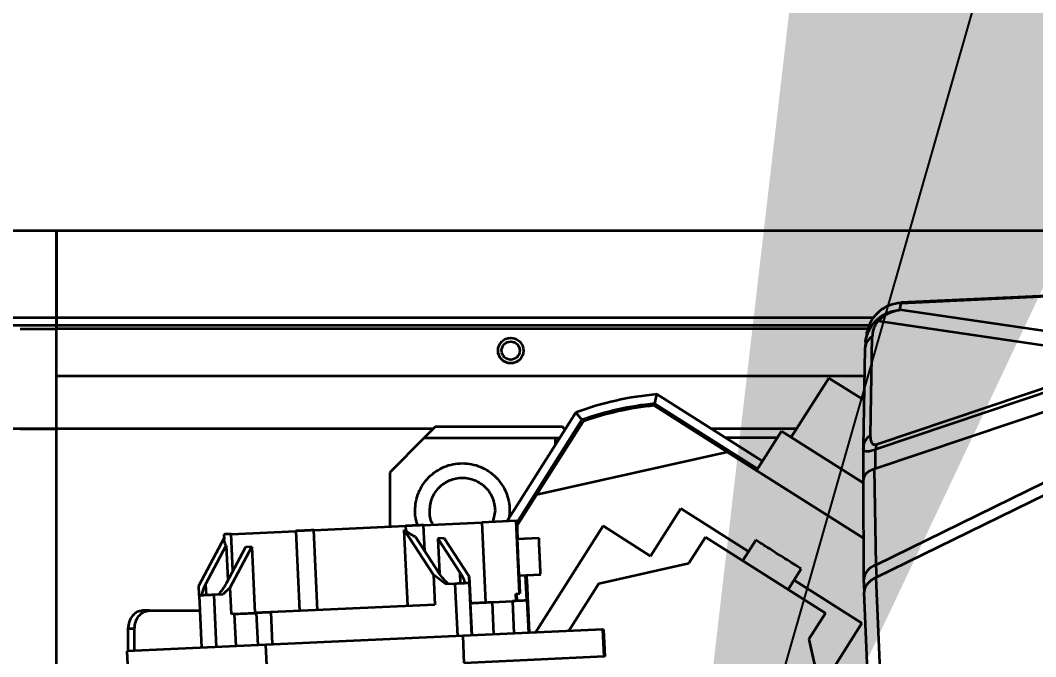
# Model space of a CAD drawing. Header units: millimetres. Extents: x 0 to 420, y 0 to 297.
# Drawn here: x 281.216 to 284.01, y 164.29 to 166.04 of the extents above; entities that cross this region are included whole.
import ezdxf

# ---------------------------------------------------------------- set-up
doc = ezdxf.new("R2010")
doc.units = ezdxf.units.MM
doc.layers.add('尺寸线层', color=150, linetype='Continuous')
doc.styles.add('SLDTEXTSTYLE2', font='TXT', dxfattribs={"width": 0.7})
doc.dimstyles.new('SLDDIMSTYLE0', dxfattribs={"dimtxt": 3.5, "dimasz": 3.302, "dimexe": 0, "dimexo": 0.0625, "dimgap": 0.875, "dimtad": 1, "dimdec": 1, "dimlfac": 100, "dimrnd": 1e-09, "dimzin": 12, "dimdsep": 46, "dimtxsty": 'SLDTEXTSTYLE2', "dimsah": 1, "dimcen": 0.09, "dimadec": 0, "dimazin": 3, "dimtfac": 1, "dimtdec": 3, "dimtofl": 0, "dimtmove": 0, "dimatfit": 3, "dimfxl": 0, "dimfrac": 2, "dimtolj": 1, "dimtzin": 12, "dimarcsym": 0})
doc.dimstyles.new('SLDDIMSTYLE2', dxfattribs={"dimtxt": 0.18, "dimasz": 3.302, "dimexe": 0, "dimexo": 0.0625, "dimgap": 0, "dimtad": 0, "dimtih": 1, "dimtoh": 1, "dimdec": 0, "dimrnd": 1e-09, "dimzin": 0, "dimdsep": 46, "dimtxsty": 'Standard', "dimsah": 1, "dimcen": 0.09, "dimadec": 0, "dimazin": 0, "dimtfac": 3.302, "dimtdec": 0, "dimtofl": 0, "dimtmove": 0, "dimatfit": 3, "dimfxl": 0, "dimfrac": 2, "dimtolj": 1, "dimtzin": 0, "dimarcsym": 0})

# ---------------------------------------------------------------- blocks, each defined once
blk = doc.blocks.new('_D_6')
at = {"layer": '尺寸线层'}
for p, q in [((91.2154, 164.9172), (91.2154, 234.1922)), ((321.3154, 165.1871), (321.3154, 234.1922)), ((321.3154, 233.1922), (91.2154, 233.1922))]:
    blk.add_line(p, q, dxfattribs=at)
for points in [[(91.2154, 233.1922), (94.5174, 232.6842), (94.5174, 233.7002)], [(321.3154, 233.1922), (318.0134, 233.7002), (318.0134, 232.6842)]]:
    blk.add_solid(points, dxfattribs=at)
at = {"layer": '尺寸线层', "insert": (205.1726, 237.704), "char_height": 3.5, "attachment_point": 1, "style": 'SLDTEXTSTYLE2'}
blk.add_mtext('23010', dxfattribs=at)
blk = doc.blocks.new('_D_7')
at = {"layer": '尺寸线层'}
for p, q in [((70.597, 160.4022), (70.597, 246.1922)), ((332.8156, 175.1167), (332.8156, 246.1922)), ((332.8156, 245.1922), (70.597, 245.1922))]:
    blk.add_line(p, q, dxfattribs=at)
for points in [[(70.597, 245.1922), (73.899, 244.6842), (73.899, 245.7002)], [(332.8156, 245.1922), (329.5136, 245.7002), (329.5136, 244.6842)]]:
    blk.add_solid(points, dxfattribs=at)
at = {"layer": '尺寸线层', "insert": (202.8758, 249.704), "char_height": 3.5, "attachment_point": 1, "style": 'SLDTEXTSTYLE2'}
blk.add_mtext('26221.85', dxfattribs=at)

msp = doc.modelspace()

# ---------------------------------------------------------------- linework, layer by layer
at = {"color": 7, "linetype": 'Continuous', "lineweight": 35}
for p, q in [((276.3154, 165.4622), (281.3154, 165.4622)), ((281.3154, 165.2222), (281.3154, 165.4622)), ((281.3154, 165.4622), (281.3154, 165.2222)), ((281.3154, 165.4622), (286.3154, 165.4622)), ((284.5207, 165.3046), (283.6394, 165.2641)), ((283.6394, 165.263), (284.5207, 165.3035)), ((283.6363, 165.244), (283.6394, 165.263)), ((283.6394, 165.263), (283.6395, 165.2637)), ((284.1588, 165.1672), (283.6363, 165.244)), ((281.3154, 165.2222), (276.3154, 165.2222)), ((281.3154, 165.2222), (281.3154, 165.2022)), ((281.3154, 165.2022), (281.3154, 165.2222)), ((283.563, 165.2222), (281.3154, 165.2222)), ((284.1039, 165.1354), (283.5761, 165.213)), ((276.3154, 165.2022), (281.3154, 165.2022)), ((281.2154, 165.1922), (281.3154, 165.1922)), ((281.3154, 165.1922), (281.3154, 165.2022)), ((281.3154, 165.2022), (283.5517, 165.2022)), ((281.3154, 165.2022), (281.3154, 165.1922)), ((281.3154, 164.9172), (281.3154, 165.1922)), ((283.5481, 165.1922), (281.3154, 165.1922)), ((283.5452, 165.1797), (283.5414, 165.1556)), ((283.5415, 165.1567), (283.5401, 165.1417)), ((283.5555, 164.899), (283.5601, 165.1706)), ((283.5398, 165.1378), (283.5352, 164.8662)), ((283.5385, 165.0622), (281.3154, 165.0622)), ((283.4406, 165.0567), (283.3373, 164.8937)), ((283.5374, 164.9954), (283.4406, 165.0567)), ((284.0772, 165.0437), (283.5724, 164.8738)), ((282.9615, 164.9862), (282.9677, 165.0119)), ((282.9677, 165.0119), (283.2577, 164.8281)), ((284.0737, 165.0297), (283.5689, 164.8599)), ((283.2443, 164.807), (282.9615, 164.9862)), ((282.5548, 164.6626), (282.7446, 164.9619)), ((282.7446, 164.9619), (282.7611, 164.9413)), ((283.162, 164.8532), (282.9603, 164.9811)), ((284.0784, 164.9788), (283.5652, 164.8061)), ((282.7611, 164.9413), (282.582, 164.6588)), ((282.7644, 164.9372), (282.6366, 164.7355)), ((281.3154, 164.9172), (276.3154, 164.9172)), ((281.2154, 164.9172), (281.3154, 164.9172)), ((282.3524, 164.9172), (281.3154, 164.9172)), ((281.3154, 164.0622), (281.3154, 164.9172)), ((282.3574, 164.9222), (282.3274, 164.8922)), ((282.7074, 164.9222), (282.3574, 164.9222)), ((282.7147, 164.9149), (282.7074, 164.9222)), ((282.7162, 164.9172), (282.7124, 164.9172)), ((283.3522, 164.9172), (283.1171, 164.9172)), ((283.2416, 164.8028), (283.3101, 164.9109)), ((283.3101, 164.9109), (283.5352, 164.7682)), ((282.3274, 164.8922), (282.2324, 164.7972)), ((282.3274, 164.8922), (282.6874, 164.8922)), ((282.6874, 164.8922), (282.7004, 164.8922)), ((282.6874, 164.8922), (282.6874, 164.8717)), ((283.2983, 164.8922), (283.1565, 164.8922)), ((283.162, 164.8532), (282.6366, 164.7355)), ((283.5356, 164.6164), (283.162, 164.8532)), ((283.5352, 164.8662), (283.5352, 164.8646)), ((283.5352, 164.8638), (283.5354, 164.7798)), ((283.5355, 164.8701), (283.5356, 164.8603)), ((283.569, 164.8074), (283.5689, 164.8599)), ((282.2324, 164.7972), (282.2324, 164.6478)), ((283.5652, 164.8061), (283.5696, 164.5425)), ((284.0816, 164.7929), (283.5696, 164.5425)), ((283.5352, 164.7755), (283.5359, 164.5028)), ((282.6366, 164.7355), (282.5824, 164.65)), ((284.0831, 164.7587), (283.5711, 164.5083)), ((282.5224, 164.6922), (282.5161, 164.6608)), ((283.0332, 164.6981), (282.9502, 164.5672)), ((283.2198, 164.5798), (283.0332, 164.6981)), ((282.0238, 164.6382), (282.2762, 164.6498)), ((282.2762, 164.6498), (282.2768, 164.6364)), ((282.3257, 164.652), (282.4857, 164.6594)), ((282.329, 164.581), (282.3257, 164.652)), ((282.5802, 164.6637), (282.4857, 164.6594)), ((282.4857, 164.6594), (282.4958, 164.4396)), ((282.5802, 164.6637), (282.5818, 164.6638)), ((282.5894, 164.4639), (282.5802, 164.6637)), ((282.5818, 164.6638), (282.5841, 164.6139)), ((282.8193, 164.6502), (282.6333, 164.3568)), ((282.9502, 164.5672), (282.8193, 164.6502)), ((281.7764, 164.6268), (281.777, 164.6134)), ((281.7966, 164.6277), (281.9744, 164.6359)), ((281.8013, 164.5271), (281.7966, 164.6277)), ((281.9744, 164.6359), (281.9845, 164.4161)), ((282.0339, 164.4184), (282.0238, 164.6382)), ((282.2726, 164.6396), (282.3531, 164.5159)), ((282.2768, 164.6364), (282.2726, 164.6396)), ((282.2822, 164.4298), (282.2726, 164.6396)), ((282.3695, 164.5186), (282.3038, 164.6197)), ((281.7768, 164.6168), (281.7075, 164.4862)), ((281.7261, 164.4891), (281.7828, 164.5957)), ((281.7828, 164.5957), (281.7872, 164.5006)), ((281.7936, 164.4803), (281.853, 164.5923)), ((281.853, 164.5923), (281.8354, 164.5915)), ((281.853, 164.5923), (281.8614, 164.4105)), ((282.3825, 164.6166), (282.3648, 164.6158)), ((282.3648, 164.6158), (282.4263, 164.5212)), ((282.3648, 164.6158), (282.3692, 164.5191)), ((282.4515, 164.5105), (282.3825, 164.6166)), ((282.6432, 164.6166), (282.5833, 164.6138)), ((283.0558, 164.5476), (283.1013, 164.6194)), ((283.1013, 164.6194), (283.4313, 164.4103)), ((283.2396, 164.611), (283.2038, 164.5545)), ((281.8354, 164.5915), (281.7824, 164.4917)), ((282.8078, 164.4921), (283.0558, 164.5476)), ((283.5696, 164.5425), (283.572, 164.5087)), ((282.3531, 164.5159), (282.3569, 164.4332)), ((282.387, 164.4897), (282.3531, 164.5159)), ((282.4276, 164.4915), (282.4263, 164.5212)), ((282.4522, 164.4927), (282.4515, 164.5105)), ((282.4515, 164.5105), (282.4548, 164.4377)), ((282.5879, 164.5139), (282.6478, 164.5167)), ((282.5886, 164.514), (282.5909, 164.464)), ((282.6096, 164.4449), (282.6064, 164.5148)), ((282.6086, 164.5149), (282.6118, 164.445)), ((282.6095, 164.4999), (282.6087, 164.5149)), ((283.3288, 164.4752), (283.3646, 164.5318)), ((283.5822, 164.2523), (283.5711, 164.5083)), ((281.7086, 164.4585), (281.7075, 164.4862)), ((281.7261, 164.4891), (281.7275, 164.4594)), ((281.7936, 164.4803), (281.7733, 164.4615)), ((281.7969, 164.4075), (281.7936, 164.4803)), ((282.412, 164.4908), (282.387, 164.4897)), ((282.412, 164.4908), (282.4186, 164.347)), ((282.4587, 164.3488), (282.4521, 164.4927)), ((282.6095, 164.4999), (282.6095, 164.4999)), ((282.6095, 164.4999), (282.6162, 164.3561)), ((282.7248, 164.3611), (282.8078, 164.4921)), ((283.5315, 164.3822), (283.3448, 164.5006)), ((283.536, 164.5015), (283.5377, 164.4687)), ((283.536, 164.5015), (283.5384, 164.473)), ((281.7085, 164.4585), (281.7151, 164.3147)), ((281.7733, 164.4615), (281.7483, 164.4603)), ((281.7483, 164.4603), (281.7549, 164.3165)), ((282.5794, 164.4635), (282.5894, 164.4639)), ((282.5803, 164.4435), (282.5794, 164.4635)), ((282.581, 164.4636), (282.5819, 164.4436)), ((282.5909, 164.464), (282.5894, 164.4639)), ((283.5469, 164.2507), (283.5375, 164.4672)), ((282.3569, 164.4332), (281.9051, 164.4125)), ((282.4548, 164.4377), (282.4549, 164.4377)), ((282.4589, 164.3488), (282.4549, 164.4377)), ((282.515, 164.4405), (282.57, 164.443)), ((282.5191, 164.3516), (282.515, 164.4405)), ((282.57, 164.443), (282.574, 164.3541)), ((282.6118, 164.445), (282.6101, 164.4449)), ((282.6101, 164.4449), (282.6142, 164.356)), ((281.5717, 164.4172), (281.5535, 164.4172)), ((281.5717, 164.4172), (281.7104, 164.4172)), ((281.8058, 164.4079), (281.7969, 164.4075)), ((281.8099, 164.319), (281.8058, 164.4079)), ((281.8653, 164.4107), (281.8693, 164.3217)), ((281.9051, 164.4125), (281.9091, 164.3236)), ((283.4313, 164.4103), (283.3857, 164.3385)), ((283.5315, 164.3822), (283.4485, 164.2513)), ((281.5124, 164.3672), (281.5124, 164.3053)), ((281.5305, 164.3672), (281.5124, 164.3672)), ((281.5305, 164.3062), (281.5305, 164.3672)), ((282.4341, 164.3477), (281.8921, 164.3228)), ((282.8189, 164.3654), (282.4341, 164.3477)), ((282.4375, 164.2728), (282.4341, 164.3477)), ((282.821, 164.3655), (282.8189, 164.3654)), ((282.8223, 164.2905), (282.8189, 164.3654)), ((282.821, 164.3655), (282.8244, 164.2905)), ((281.8921, 164.3228), (281.5103, 164.3053)), ((281.8955, 164.2479), (281.8921, 164.3228)), ((283.3857, 164.3385), (283.4413, 164.0905)), ((281.5137, 164.2303), (281.5103, 164.3053)), ((282.8223, 164.2905), (282.4375, 164.2728)), ((282.8244, 164.2905), (282.8223, 164.2905))]:
    msp.add_line(p, q, dxfattribs=at)
at = {"color": 7, "linetype": 'Continuous', "lineweight": 35, "flags": 128}
for points in [[(283.5452, 165.1797), (283.5455, 165.1813), (283.5462, 165.1848)], [(283.5401, 165.1417), (283.54, 165.1411), (283.5398, 165.1378)]]:
    msp.add_lwpolyline(points, dxfattribs=at)
at = {"color": 7, "linetype": 'Continuous', "lineweight": 35}
for radius in [0.035, 0.025]:
    msp.add_circle((282.5654, 165.1322), radius, dxfattribs=at)
for centre, radius, start, end in [((283.6434, 165.1636), 0.0995, 92.3295, 167.6728), ((283.5703, 165.2056), 0.00942, 51.6038, 85.6502), ((283.5798, 165.1356), 0.0402, 119.3983, 171.2565), ((283.0414, 164.1601), 0.855, 94.9449, 110.3162), ((283.0414, 164.1601), 0.83, 95.5238, 109.7373), ((283.0414, 164.1601), 0.825, 95.6428, 109.6182), ((283.5748, 164.8644), 0.0397, 119.2085, 177.3381), ((283.6142, 164.856), 0.0454, 156.9325, 175.1216), ((283.5847, 164.4959), 0.049, 107.9319, 173.4268)]:
    msp.add_arc(centre, radius, start, end, dxfattribs=at)
for points, knots in [([(283.571, 165.215), (283.5731, 165.2169), (283.5773, 165.2208), (283.5844, 165.2262), (283.5924, 165.2312), (283.6026, 165.2363), (283.6172, 165.2417), (283.6293, 165.2432), (283.6363, 165.244)], [0, 0, 0, 0, 0.115373, 0.237099, 0.365186, 0.499638, 0.708517, 1, 1, 1, 1]), ([(283.5761, 165.213), (283.5801, 165.2169), (283.5885, 165.2253), (283.601, 165.2332), (283.6127, 165.2385), (283.6235, 165.2422), (283.6318, 165.2434), (283.6363, 165.244)], [0, 0, 0, 0, 0.2369102, 0.4991826, 0.6293216, 0.7962699, 1, 1, 1, 1]), ([(283.5417, 165.1565), (283.5417, 165.1571), (283.5423, 165.1646), (283.5472, 165.1791), (283.5566, 165.1989), (283.5664, 165.2098), (283.571, 165.215)], [0, 0, 0, 0, 0.0330202, 0.3883401, 0.7094456, 1, 1, 1, 1]), ([(283.5761, 165.213), (283.5749, 165.2117), (283.5724, 165.209), (283.568, 165.2026), (283.5637, 165.1935), (283.5607, 165.182), (283.5603, 165.1746), (283.5601, 165.1706)], [0, 0, 0, 0, 0.082676, 0.173864, 0.396217, 0.674752, 1, 1, 1, 1]), ([(283.5724, 164.8738), (283.571, 164.8735), (283.5682, 164.8727), (283.5633, 164.8735), (283.5587, 164.8778), (283.5558, 164.8867), (283.5556, 164.8947), (283.5555, 164.899)], [0, 0, 0, 0, 0.077887, 0.164189, 0.381557, 0.663975, 1, 1, 1, 1]), ([(283.5689, 164.8599), (283.5638, 164.8581), (283.5529, 164.8542), (283.5423, 164.8539), (283.5358, 164.8572), (283.5354, 164.8621), (283.5352, 164.8646)], [0, 0, 0, 0, 0.209615, 0.444519, 0.709738, 1, 1, 1, 1]), ([(282.3101, 164.6497), (282.3081, 164.6554), (282.3034, 164.6691), (282.3016, 164.6923), (282.304, 164.7178), (282.3115, 164.7423), (282.3236, 164.7649), (282.3398, 164.7848), (282.3597, 164.801), (282.3823, 164.8131), (282.4068, 164.8208), (282.4239, 164.8218), (282.4324, 164.8222)], [0, 0, 0, 0, 0.072657, 0.175695, 0.278733, 0.381772, 0.48481, 0.587848, 0.690886, 0.793924, 0.896962, 1, 1, 1, 1]), ([(282.4324, 164.8222), (282.4409, 164.8218), (282.4579, 164.8208), (282.4824, 164.8131), (282.5051, 164.801), (282.5249, 164.7848), (282.5411, 164.7649), (282.5533, 164.7423), (282.5606, 164.7178), (282.5634, 164.6936), (282.5612, 164.6782), (282.5603, 164.6712)], [0, 0, 0, 0, 0.11326, 0.22652, 0.339779, 0.453039, 0.566299, 0.679559, 0.792819, 0.906079, 1, 1, 1, 1]), ([(283.5652, 164.8061), (283.5605, 164.8043), (283.5513, 164.8006), (283.5419, 164.7929), (283.5361, 164.7846), (283.5356, 164.7784), (283.5354, 164.7755)], [0, 0, 0, 0, 0.2655721, 0.5162264, 0.7753061, 1, 1, 1, 1]), ([(282.3522, 164.6533), (282.3512, 164.6548), (282.3433, 164.6659), (282.3428, 164.68), (282.3424, 164.6922)], [0, 0, 0, 0, 0.134528, 1, 1, 1, 1]), ([(282.3038, 164.6197), (282.2994, 164.6219), (282.2901, 164.6265), (282.2814, 164.633), (282.2768, 164.6364)], [0, 0, 0, 0, 0.478084, 1, 1, 1, 1]), ([(281.7828, 164.5957), (281.7812, 164.5981), (281.7779, 164.603), (281.7773, 164.6098), (281.777, 164.6134)], [0, 0, 0, 0, 0.478084, 1, 1, 1, 1]), ([(282.3944, 164.49), (282.3897, 164.4944), (282.3801, 164.5035), (282.3731, 164.5135), (282.3695, 164.5186)], [0, 0, 0, 0, 0.483796, 1, 1, 1, 1]), ([(282.4263, 164.5212), (282.4294, 164.5161), (282.4354, 164.506), (282.4378, 164.4966), (282.439, 164.4921)], [0, 0, 0, 0, 0.516204, 1, 1, 1, 1]), ([(281.716, 164.4589), (281.7167, 164.4635), (281.7183, 164.4731), (281.7235, 164.4836), (281.7261, 164.4891)], [0, 0, 0, 0, 0.483796, 1, 1, 1, 1]), ([(281.7824, 164.4917), (281.7793, 164.4862), (281.7732, 164.4756), (281.7644, 164.4657), (281.7602, 164.4609)], [0, 0, 0, 0, 0.516204, 1, 1, 1, 1]), ([(282.4566, 164.4378), (282.4573, 164.4379), (282.459, 164.4379), (282.4717, 164.4385), (282.4914, 164.4394), (282.5072, 164.4401), (282.515, 164.4405)], [0, 0, 0, 0, 0.172233, 0.448155, 0.724078, 1, 1, 1, 1])]:
    msp.add_open_spline(points, degree=3, knots=knots, dxfattribs=at)
for points in [[(282.3424, 164.6922), (282.3437, 164.704), (282.3464, 164.7276), (282.3672, 164.7575), (282.397, 164.7776), (282.4324, 164.7846), (282.4677, 164.7776), (282.4975, 164.7575), (282.5183, 164.7276), (282.521, 164.704), (282.5224, 164.6922)], [(282.3257, 164.652), (282.3223, 164.6519), (282.3154, 164.6516), (282.3031, 164.651), (282.2899, 164.6504), (282.2808, 164.65), (282.2762, 164.6498)], [(281.7966, 164.6277), (281.7936, 164.6276), (281.7875, 164.6273), (281.7812, 164.627), (281.7771, 164.6268), (281.7766, 164.6268), (281.7764, 164.6268)], [(282.0238, 164.6382), (282.0192, 164.638), (282.0101, 164.6375), (281.9969, 164.6369), (281.9846, 164.6364), (281.9778, 164.6361), (281.9744, 164.6359)], [(282.5833, 164.6138), (282.5833, 164.6131), (282.5833, 164.6116), (282.5838, 164.6), (282.5845, 164.5835), (282.5854, 164.5639), (282.5863, 164.5442), (282.5871, 164.5277), (282.5877, 164.5162), (282.5878, 164.5147), (282.5879, 164.5139)], [(282.6478, 164.5167), (282.6478, 164.5174), (282.6476, 164.5189), (282.647, 164.5305), (282.6462, 164.547), (282.6453, 164.5666), (282.6444, 164.5863), (282.6437, 164.6028), (282.6433, 164.6143), (282.6432, 164.6158), (282.6432, 164.6166)], [(283.3021, 164.5714), (283.294, 164.5766), (283.2776, 164.587), (283.2569, 164.6001), (283.2425, 164.6093), (283.2406, 164.6105), (283.2396, 164.611)], [(283.3646, 164.5318), (283.3637, 164.5324), (283.3618, 164.5336), (283.3474, 164.5428), (283.3267, 164.5559), (283.3103, 164.5662), (283.3021, 164.5714)], [(283.5711, 164.5083), (283.566, 164.5055), (283.5557, 164.4998), (283.5451, 164.4895), (283.5383, 164.4785), (283.5377, 164.471), (283.5375, 164.4672)], [(282.4521, 164.4927), (282.4515, 164.4926), (282.4502, 164.4926), (282.441, 164.4922), (282.4277, 164.4916), (282.4172, 164.4911), (282.412, 164.4908)], [(281.7483, 164.4603), (281.7431, 164.4601), (281.7326, 164.4596), (281.7194, 164.459), (281.7103, 164.4586), (281.7091, 164.4585), (281.7085, 164.4585)], [(282.6101, 164.4449), (282.6095, 164.4448), (282.6082, 164.4448), (282.5989, 164.4444), (282.5857, 164.4438), (282.5752, 164.4433), (282.57, 164.443)], [(281.5535, 164.4172), (281.5481, 164.4165), (281.5373, 164.415), (281.5237, 164.4034), (281.5142, 164.3869), (281.513, 164.3738), (281.5124, 164.3672)], [(281.5305, 164.3672), (281.5311, 164.3738), (281.5324, 164.3869), (281.5419, 164.4034), (281.5555, 164.415), (281.5663, 164.4165), (281.5717, 164.4172)], [(281.8058, 164.4079), (281.8136, 164.4083), (281.8293, 164.409), (281.8491, 164.4099), (281.8629, 164.4105), (281.8646, 164.4106), (281.8655, 164.4107)], [(281.9051, 164.4125), (281.8998, 164.4122), (281.8894, 164.4118), (281.8762, 164.4112), (281.867, 164.4107), (281.8658, 164.4107), (281.8653, 164.4107)]]:
    msp.add_open_spline(points, degree=3, dxfattribs=at)

# ---------------------------------------------------------------- dimensions: what is measured, and where the dimension line sits
at = {"layer": '尺寸线层'}
for base, p1, p2, picture, middle in [((70.597, 245.1922), (332.8156, 175.1167), (70.597, 160.4022), '_D_7', (209.0129, 245.1922)), ((91.2154, 233.1922), (321.3154, 165.1871), (91.2154, 164.9172), '_D_6', (209.0129, 233.1922))]:
    dim = msp.add_linear_dim(base=base, p1=p1, p2=p2, angle=0, dimstyle='SLDDIMSTYLE0', dxfattribs=at)
    dim.commit()
    dim.dimension.update_dxf_attribs({"geometry": picture, "text_midpoint": middle, "dimtype": 160})

# ---------------------------------------------------------------- leaders
msp.add_leader([(282.987, 163.0988), (295.7585, 207.7449)], dimstyle='SLDDIMSTYLE2', dxfattribs=at)

doc.saveas('drawing.dxf')
